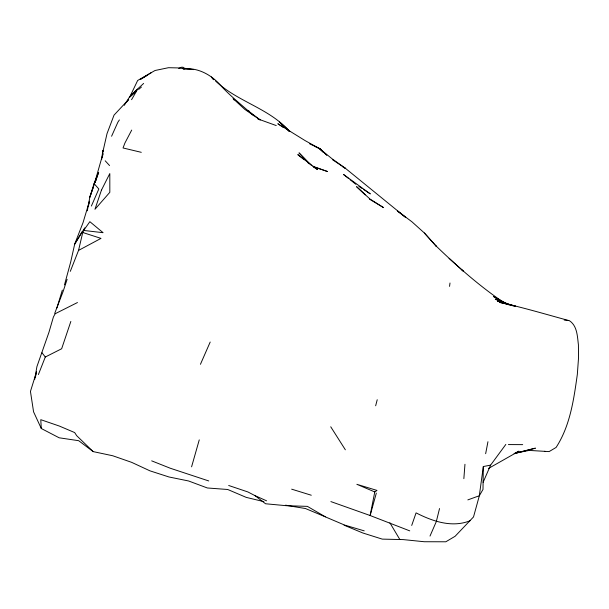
<?xml version="1.0" encoding="UTF-8"?>
<svg xmlns="http://www.w3.org/2000/svg" width="609" height="609" viewBox="0 0 609 609"><rect width="100%" height="100%" fill="white"/><g stroke="black" fill="none" stroke-linecap="round" stroke-linejoin="round"><path stroke-width="0.91" d="M344.07 525.186L362.888 533.012L382.262 539.117L403.219 539.597L424.306 541.736L445.826 541.782L455.121 536.27L473.52 516.934L479.359 495.726L482.998 489.415L483.325 466.54L490.603 465.124L505.835 444.425M102.807 152.136L107.017 133.645L114.028 115.131L128.697 99.396L127.121 101.711M463.86 478.651L464.956 464.279M483.325 466.54L479.313 495.756L467.841 499.898M101.619 159.611L102.845 150.332L102.997 152.159M449.549 286.382L449.998 283.002M102.403 157.152L103.005 153.529L93.832 185.783M34.721 379.377L36.913 366.626L48.91 332.43L53.379 317.076L55.13 313.757L77.465 302.544M87.308 210.805L89.828 197.194L93.329 187.108M485.655 453.69L487.946 441.723M374.779 491.95L356.859 484.307L376.994 490.428L374.779 491.95L370.127 515.519L409.75 530.865M88.366 206.535L89.47 201.198L83.03 222.658L74.694 244.11L70.682 262.06L64.485 284.898M35.459 376.986L36.586 371.756L30.45 391.42L33.571 411.836L41.283 428.508L59.157 437.795L78.69 440.695L93.154 451.604L112.718 455.753L131.62 462.338L149.974 470.848L168.982 476.976L188.6 480.981L207.349 487.976L227.728 489.491L246.203 497.37L263.88 501.641M70.309 271.34L78.538 250.413L82.748 232.486L83.631 230.438L89.858 221.684L103.088 232.691L83.631 230.438M439.538 508.538L436.303 521.601L430.007 536.072M375.654 405.777L377.222 399.732M376.324 493.13L370.127 515.519L330.877 501.595M191.584 466.837L199.257 439.873M56.911 307.941L62.339 290.12M95.643 181.071L98.666 172.347L94.045 183.568L89.828 197.194L93.443 186.887M67.127 279.333L63.039 291.703L54.84 313.003L55.13 313.757M70.85 321.438L61.654 348.751L45.294 357.019L38.405 374.543M411.707 525.445L416.076 512.877C432.481 521.243 451.939 528.049 470.057 520.756M94.943 182.586L96.755 177.432L94.882 182.708M483.12 482.298L490.603 465.124M91.396 206.025L98.833 188.98L94.045 183.568M200.437 364.304L210.196 342.045M111.584 136.241L117.872 122.203L119.387 119.943M124.282 105.334L130.402 95.605L137.664 80.479L155.013 70.507L168.472 67.706L177.798 67.911L193.692 69.586L188.957 69.319M131.704 130.082L124.875 143.107L123.041 147.972L141.288 152.326M131.567 99.686L137.619 89.211L129.344 97.41L136.469 91.304M81.987 231.823L74.694 244.11L84.78 227.85M130.402 95.605L143.633 83.433M138.601 89.47L141.455 87.034M151.481 72.501L140.298 79.436L147.728 75.059M488.38 468.511L518.921 451.185L514.103 453.675L535.433 448.163L515.062 453.218L529.175 450.416L549.12 451.596L556.093 447.44C570.169 425.79 573.815 399.481 577.332 374.39L578.55 357.605L578.421 344.846C577.362 336.511 577.309 325.861 569.461 320.73C546.281 314.442 523.26 307.507 499.776 302.414L515.45 306.121L497.469 301.158L513.478 305.977L495.323 299.171L502.905 302.445M78.538 250.413L100.995 238.393L82.748 232.486M178.749 68.383L181.269 67.272L183.058 67.218M364.22 530.858L344.656 525.087L325.708 517.026L307.385 506.368L286.26 505.691L265.562 503.765L255.064 495.673L247.893 491.95L228.672 485.48M564.208 320.052L568.699 320.57M508.401 444.578L522.689 444.639M183.164 68.886C198.169 67.157 212.427 75.364 221.767 86.691C231.671 97.25 243.052 106.027 253.641 115.702M183.271 69.007L185.166 69.114M287.646 505.523L285.56 505.257L305.474 508.53L325.389 516.851M291.658 489.164L311.283 495.231M208.75 480.95L170.292 468.245L151.679 460.853M183.202 67.706L187.359 69.091M313.742 166.858L327.452 171.502L312.889 166.318M276.25 125.568L257.607 118.816M544.408 451.299L545.23 451.581M255.064 495.673L266.559 500.811M247.498 110.305L249.172 111.097M309.646 143.823L319.74 148.619L323.828 152.395M314.465 146.152L319.39 148.512L332.209 158.88L345.311 168.221L405.716 217.428L397.418 210.958L411.912 221.775L424.351 232.973L436.47 246.478L424.351 232.973M508.865 304.835L493.488 296.492L499.007 299.872M342.905 166.919L345.273 168.251L332.354 159.596M369.465 199.151L383.571 207.631L369.815 198.899L356.569 186.658L365.217 194.888M500.583 300.838L502.159 301.798M313.589 167.026L317.487 169.568L297.801 154.61L304.203 159.741M358.891 186.392L361.936 188.394M363.459 189.391L370.318 193.898L343.476 174.425L348.584 178.49M283.299 127.441L277.833 123.734L305.178 140.649L319.39 148.512L323.592 152.319M504.617 303.076C479.686 286.291 457.093 266.255 435.496 245.419M247.84 110.556L260.203 119.973L244.757 109.346L233.08 98.612L234.153 100.028M350.038 179.655L355.877 184.306M307.758 162.595L309.182 163.73M215.609 81.066C237.457 101.802 269.444 108.288 289.42 131.338M461.751 269.802L463.358 271.218L449.077 258.323M289.808 131.384L279.379 121.929L289.389 131.384M325.191 153.651L326.553 154.907M326.85 155.257L319.74 148.619L323.585 152.509M93.154 451.604L76.696 435.694L74.663 432.565L59.355 426.056L40.78 419.677L41.283 428.508M288.141 130.098L289.435 131.369M311.382 165.359L299.004 152.859L309.319 163.821M105.182 160.784L109.559 165.557M213.835 79.756L211.384 77.008L213.15 79.185M42.013 352.778L45.294 357.019M330.733 426.78L345.349 449.8M389.874 522.788L399.793 539.422M101.452 190.122L94.958 209.29L109.826 192.307L109.81 173.542L101.452 190.122"/></g></svg>
